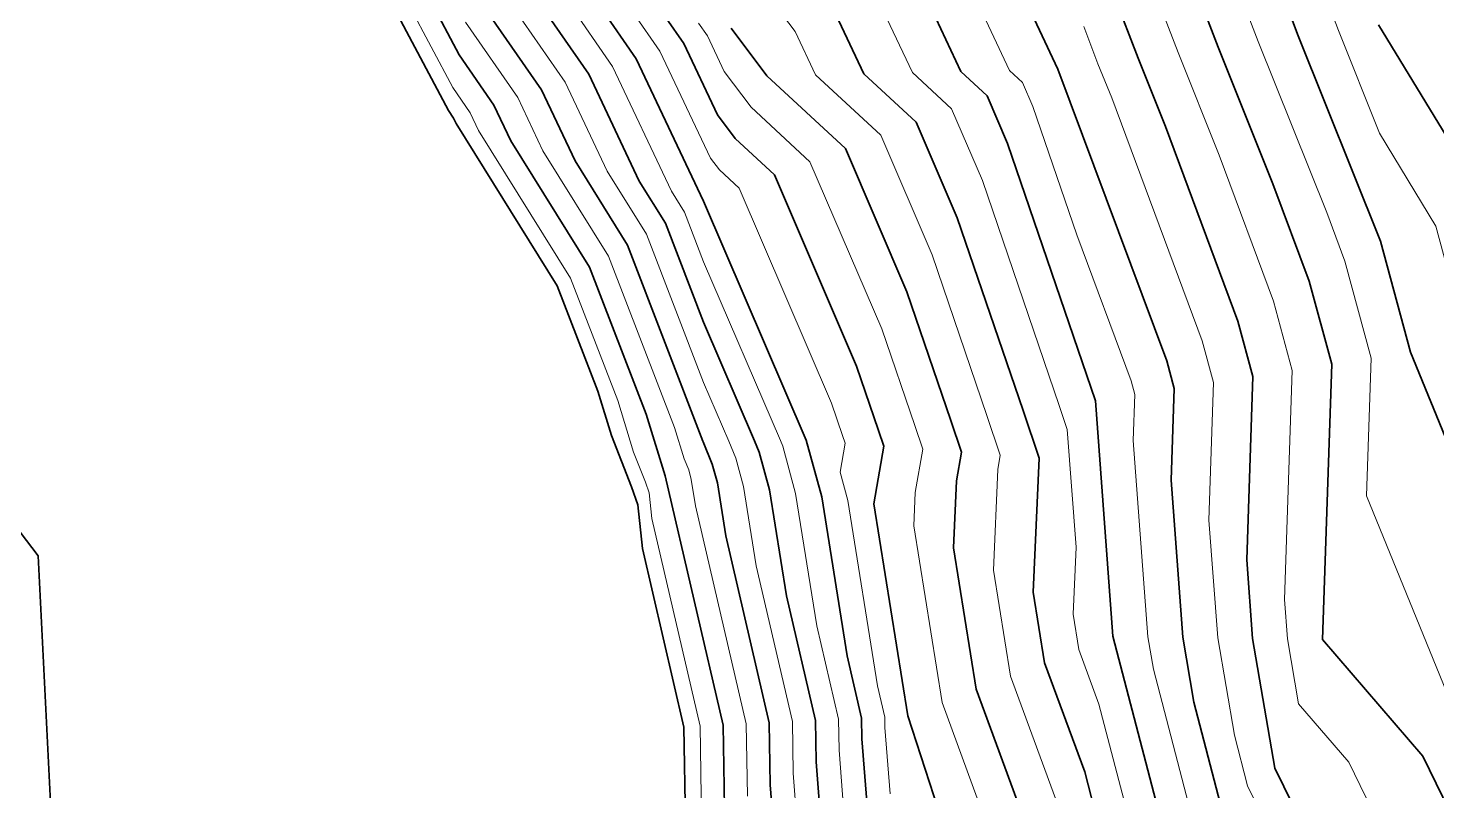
# Model space of a CAD drawing. Header units: millimetres. Extents: x -861324 to 439029, y -308065 to 694685.
# Drawn here: x -289359 to -220488, y -100285 to -63009 of the extents above; entities that cross this region are included whole.
import ezdxf

# ---------------------------------------------------------------- set-up
doc = ezdxf.new("R2010")
doc.units = ezdxf.units.MM
for name, color, linetype, lineweight in [('C-TOPO', 7, 'Continuous', 9), ('C-TOPO-MAJR', 7, 'Continuous', 35), ('C-TOPO-MINR', 7, 'Continuous', 9), ('S-BEAM', 12, 'Continuous', 9)]:
    doc.layers.add(name, color=color, linetype=linetype, lineweight=lineweight)

# ---------------------------------------------------------------- blocks, each defined once
blk = doc.blocks.new('Dầm C52 - Dầm C52-V165-BỐ TRÍ BÈ PIN HỒ BẢN MÒNG')
at = {"layer": 'S-BEAM', "color": 7}
for p, q in [((-52556, -20), (-52556, 20)), ((-52556, 20), (-52056, 20)), ((51944, 20), (52556, 20)), ((52556, 20), (52556, -20)), ((-52056, -20), (-52556, -20)), ((52556, -20), (51944, -20))]:
    blk.add_line(p, q, dxfattribs=at)
blk = doc.blocks.new('Dầm C52 - Dầm C52-V167-BỐ TRÍ BÈ PIN HỒ BẢN MÒNG')
at = {"layer": 'S-BEAM', "color": 7}
for p, q in [((-52556, -20), (-52556, 20)), ((-52556, 20), (-52056, 20)), ((51944, 20), (52556, 20)), ((52556, 20), (52556, -20)), ((-52100, -20), (-52556, -20)), ((52556, -20), (51944, -20))]:
    blk.add_line(p, q, dxfattribs=at)
blk = doc.blocks.new('Dầm C52 - Dầm C52-V168-BỐ TRÍ BÈ PIN HỒ BẢN MÒNG')
at = {"layer": 'S-BEAM', "color": 7}
for p, q in [((-52556, -20), (-52556, 20)), ((-52556, 20), (-52056, 20)), ((51944, 20), (52556, 20)), ((52556, 20), (52556, -20)), ((-52056, -20), (-52556, -20)), ((52556, -20), (51955, -20))]:
    blk.add_line(p, q, dxfattribs=at)
blk = doc.blocks.new('Dầm C52 - Dầm C52-V169-BỐ TRÍ BÈ PIN HỒ BẢN MÒNG')
at = {"layer": 'S-BEAM', "color": 7}
for p, q in [((-52556, -20), (-52556, 20)), ((-52556, 20), (-52056, 20)), ((51944, 20), (52556, 20)), ((52556, 20), (52556, -20)), ((-52056, -20), (-52556, -20)), ((52556, -20), (51944, -20))]:
    blk.add_line(p, q, dxfattribs=at)
blk = doc.blocks.new('Dầm C52 - Dầm C52-V170-BỐ TRÍ BÈ PIN HỒ BẢN MÒNG')
at = {"layer": 'S-BEAM', "color": 7}
for p, q in [((-52556, -20), (-52556, 20)), ((-52556, 20), (52556, 20)), ((52556, 20), (52556, -20)), ((52556, -20), (-52556, -20))]:
    blk.add_line(p, q, dxfattribs=at)
blk = doc.blocks.new('HOBANMONG_BEPIN 5_rvt-1-BỐ TRÍ BÈ PIN HỒ BẢN MÒNG')
at = {"layer": 'S-BEAM', "lineweight": 9, "rotation": 119.6620124026264}
for name, p in [('Dầm C52 - Dầm C52-V165-BỐ TRÍ BÈ PIN HỒ BẢN MÒNG', (-195655, -60607)), ('Dầm C52 - Dầm C52-V168-BỐ TRÍ BÈ PIN HỒ BẢN MÒNG', (-196628, -61161)), ('Dầm C52 - Dầm C52-V167-BỐ TRÍ BÈ PIN HỒ BẢN MÒNG', (-197836, -61849)), ('Dầm C52 - Dầm C52-V170-BỐ TRÍ BÈ PIN HỒ BẢN MÒNG', (-199292, -62678)), ('Dầm C52 - Dầm C52-V169-BỐ TRÍ BÈ PIN HỒ BẢN MÒNG', (-198545, -62253))]:
    blk.add_blockref(name, p, dxfattribs=at)

msp = doc.modelspace()

# ---------------------------------------------------------------- linework, layer by layer
at = {"layer": 'C-TOPO', "lineweight": 35}
for p, q in [((-315773, -53585), (-288876, -88796)), ((-268813, -67039), (-271423, -62131)), ((-268558, -67407), (-268813, -67039)), ((-268434, -67668), (-268558, -67407)), ((-263488, -75605), (-268434, -67668)), ((-261509, -80752), (-263488, -75605)), ((-260840, -82915), (-261509, -80752)), ((-259854, -85425), (-260840, -82915)), ((-259547, -86307), (-259854, -85425)), ((-259330, -88438), (-259547, -86307)), ((-288876, -88796), (-287023, -125711)), ((-257299, -97166), (-259330, -88438)), ((-257224, -102066), (-257299, -97166))]:
    msp.add_line(p, q, dxfattribs=at)
at = {"layer": 'C-TOPO-MAJR'}
for p, q in [((-244996, -52330), (-239012, -65017)), ((-247743, -56668), (-243754, -65126)), ((-233946, -56670), (-231179, -63930)), ((-228645, -59757), (-227262, -63386)), ((-267667, -61106), (-264268, -66016)), ((-250490, -61006), (-248495, -65235)), ((-236479, -60843), (-235096, -64473)), ((-269705, -61646), (-268286, -64313)), ((-264521, -61548), (-261949, -65264)), ((-261345, -62035), (-259630, -64513)), ((-258168, -62522), (-257311, -63761)), ((-254992, -63009), (-253237, -65345)), ((-223345, -62843), (-217815, -71931)), ((-257311, -63761), (-255664, -67240)), ((-231179, -63930), (-228500, -70623)), ((-227262, -63386), (-223243, -73427)), ((-268286, -64313), (-266587, -66768)), ((-259630, -64513), (-256337, -71472)), ((-235096, -64473), (-233756, -67820)), ((-261949, -65264), (-259479, -70484)), ((-253237, -65345), (-249407, -68890)), ((-248495, -65235), (-245942, -67599)), ((-243754, -65126), (-242477, -66308)), ((-239012, -65017), (-233695, -79270)), ((-264268, -66016), (-262621, -69496)), ((-266587, -66768), (-265763, -68508)), ((-242477, -66308), (-241474, -68644)), ((-255664, -67240), (-254787, -68408)), ((-245942, -67599), (-243935, -72271)), ((-233756, -67820), (-230211, -77322)), ((-265763, -68508), (-261909, -74693)), ((-254787, -68408), (-252872, -70181)), ((-241474, -68644), (-237179, -81217)), ((-262621, -69496), (-260052, -73619)), ((-249407, -68890), (-246396, -75898)), ((-252872, -70181), (-248858, -79525)), ((-259479, -70484), (-258194, -72545)), ((-228500, -70623), (-226727, -75374)), ((-256337, -71472), (-251319, -83152)), ((-243935, -72271), (-240714, -81701)), ((-258194, -72545), (-256337, -77376)), ((-260052, -73619), (-256370, -83195)), ((-223243, -73427), (-221779, -78847)), ((-261909, -74693), (-259148, -81874)), ((-226727, -75374), (-225629, -79439)), ((-246396, -75898), (-244249, -82185)), ((-256337, -77376), (-253843, -83181)), ((-230211, -77322), (-229479, -80032)), ((-221779, -78847), (-213943, -98016)), ((-248858, -79525), (-247784, -82668)), ((-233695, -79270), (-233329, -80625)), ((-225629, -79439), (-226079, -92884)), ((-229479, -80032), (-229779, -88995)), ((-237179, -81217), (-236322, -92730)), ((-233329, -80625), (-233479, -85106)), ((-259148, -81874), (-258215, -84892)), ((-240714, -81701), (-239932, -84018)), ((-244249, -82185), (-243727, -83729)), ((-256370, -83195), (-256359, -83230)), ((-256359, -83230), (-255916, -84312)), ((-253843, -83181), (-253618, -83732)), ((-251319, -83152), (-250563, -85917)), ((-247784, -82668), (-247523, -83441)), ((-253618, -83732), (-253114, -85575)), ((-247523, -83441), (-248013, -86258)), ((-243727, -83729), (-243972, -85138)), ((-239932, -84018), (-240219, -90573)), ((-255916, -84312), (-255664, -85234)), ((-258215, -84892), (-255380, -97070)), ((-255664, -85234), (-255249, -87824)), ((-243972, -85138), (-244116, -88416)), ((-233479, -85106), (-232908, -92781)), ((-253114, -85575), (-252283, -90757)), ((-250563, -85917), (-249318, -93689)), ((-248013, -86258), (-246352, -96622)), ((-255249, -87824), (-253123, -96958)), ((-244116, -88416), (-243009, -95324)), ((-229779, -88995), (-229493, -92833)), ((-252283, -90757), (-250866, -96846)), ((-240219, -90573), (-239665, -94027)), ((-236322, -92730), (-233747, -102587)), ((-232908, -92781), (-232366, -95956)), ((-229493, -92833), (-228410, -99182)), ((-226079, -92884), (-221176, -98599)), ((-249318, -93689), (-248609, -96734)), ((-239665, -94027), (-237703, -99361)), ((-243009, -95324), (-239084, -105991)), ((-232366, -95956), (-231078, -100884)), ((-255380, -97070), (-255319, -101112)), ((-253123, -96958), (-253077, -99989)), ((-250866, -96846), (-250835, -98867)), ((-248609, -96734), (-248594, -97744)), ((-246352, -96622), (-243581, -105117)), ((-248594, -97744), (-248078, -104242)), ((-250835, -98867), (-250423, -104065)), ((-221176, -98599), (-219872, -101257)), ((-237703, -99361), (-236415, -104289)), ((-228410, -99182), (-225801, -104497)), ((-253077, -99989), (-252768, -103888))]:
    msp.add_line(p, q, dxfattribs=at)
at = {"layer": 'C-TOPO-MINR'}
for p, q in [((-246369, -54499), (-241383, -65071)), ((-231296, -58213), (-229220, -63658)), ((-249116, -58837), (-246125, -65181)), ((-235213, -58757), (-233137, -64202)), ((-253326, -61229), (-251863, -63176)), ((-270716, -61931), (-268596, -65916)), ((-266110, -61305), (-263108, -65640)), ((-262933, -61792), (-260789, -64889)), ((-225995, -61300), (-225303, -63115)), ((-259757, -62279), (-258470, -64137)), ((-267977, -62709), (-265427, -66392)), ((-256580, -62766), (-256151, -63385)), ((-251863, -63176), (-250866, -65290)), ((-237746, -62930), (-237054, -64745)), ((-225303, -63115), (-223294, -68135)), ((-256151, -63385), (-255328, -65125)), ((-229220, -63658), (-225872, -72025)), ((-258470, -64137), (-256001, -69356)), ((-233137, -64202), (-231128, -69222)), ((-260789, -64889), (-257908, -70978)), ((-255328, -65125), (-254012, -66876)), ((-250866, -65290), (-247675, -68244)), ((-246125, -65181), (-244210, -66953)), ((-241383, -65071), (-240745, -65662)), ((-237054, -64745), (-236384, -66418)), ((-268596, -65916), (-267746, -67144)), ((-263108, -65640), (-261050, -69990)), ((-240745, -65662), (-240243, -66830)), ((-265427, -66392), (-264192, -69002)), ((-236384, -66418), (-231953, -78296)), ((-267746, -67144), (-267335, -68014)), ((-254012, -66876), (-251140, -69535)), ((-244210, -66953), (-242704, -70457)), ((-240243, -66830), (-238096, -73117)), ((-267335, -68014), (-262838, -75229)), ((-223294, -68135), (-220529, -72679)), ((-247675, -68244), (-245166, -74084)), ((-264192, -69002), (-260980, -74156)), ((-256001, -69356), (-255562, -69940)), ((-251140, -69535), (-247627, -77712)), ((-231128, -69222), (-228469, -76348)), ((-261050, -69990), (-259123, -73082)), ((-255562, -69940), (-254604, -70826)), ((-254604, -70826), (-250088, -81339)), ((-242704, -70457), (-238946, -81459)), ((-257908, -70978), (-257266, -72008)), ((-257266, -72008), (-256337, -74424)), ((-225872, -72025), (-224985, -74401)), ((-220529, -72679), (-219309, -77196)), ((-259123, -73082), (-256337, -80329)), ((-238096, -73117), (-235437, -80244)), ((-260980, -74156), (-257759, -82534)), ((-245166, -74084), (-242481, -81943)), ((-256337, -74424), (-252581, -83167)), ((-224985, -74401), (-223704, -79143)), ((-262838, -75229), (-260537, -81214)), ((-228469, -76348), (-227554, -79736)), ((-247627, -77712), (-246016, -82427)), ((-231953, -78296), (-231404, -80328)), ((-223704, -79143), (-223929, -85865)), ((-227554, -79736), (-227929, -90940)), ((-256337, -80329), (-255105, -83196)), ((-235437, -80244), (-235254, -80921)), ((-231404, -80328), (-231629, -87051)), ((-260537, -81214), (-259759, -83729)), ((-235254, -80921), (-235329, -83162)), ((-250088, -81339), (-249551, -82910)), ((-242481, -81943), (-241829, -83873)), ((-238946, -81459), (-238555, -82617)), ((-257759, -82534), (-257287, -84061)), ((-246016, -82427), (-245625, -83585)), ((-238555, -82617), (-238127, -88374)), ((-255105, -83196), (-254767, -84022)), ((-252581, -83167), (-252468, -83442)), ((-249421, -83296), (-249666, -84705)), ((-249551, -82910), (-249421, -83296)), ((-235329, -83162), (-234615, -92756)), ((-259759, -83729), (-259179, -85206)), ((-254767, -84022), (-254389, -85404)), ((-252468, -83442), (-251838, -85746)), ((-245625, -83585), (-245992, -85698)), ((-241829, -83873), (-241952, -84578)), ((-257287, -84061), (-257066, -84602)), ((-257066, -84602), (-256940, -85063)), ((-249666, -84705), (-249288, -86088)), ((-241952, -84578), (-242167, -89494)), ((-259179, -85206), (-258999, -85724)), ((-256940, -85063), (-256732, -86358)), ((-258999, -85724), (-258871, -86978)), ((-254389, -85404), (-253766, -89291)), ((-251838, -85746), (-250801, -92223)), ((-249288, -86088), (-247835, -95155)), ((-245992, -85698), (-246064, -87337)), ((-223929, -85865), (-220011, -95450)), ((-256732, -86358), (-254252, -97014)), ((-258871, -86978), (-256509, -97126)), ((-246064, -87337), (-244680, -95973)), ((-231629, -87051), (-231200, -92807)), ((-238127, -88374), (-238270, -91651)), ((-253766, -89291), (-251995, -96902)), ((-242167, -89494), (-241337, -94676)), ((-227929, -90940), (-227786, -92858)), ((-250801, -92223), (-249737, -96790)), ((-238270, -91651), (-237994, -93379)), ((-234615, -92756), (-234344, -94343)), ((-231200, -92807), (-230388, -97569)), ((-227786, -92858), (-227244, -96033)), ((-237994, -93379), (-237012, -96045)), ((-234344, -94343), (-232413, -101735)), ((-241337, -94676), (-238393, -102676)), ((-247835, -95155), (-247480, -96678)), ((-244680, -95973), (-242718, -101307)), ((-237012, -96045), (-235081, -103438)), ((-227244, -96033), (-224793, -98890)), ((-254252, -97014), (-254198, -100551)), ((-251995, -96902), (-251956, -99428)), ((-249737, -96790), (-249714, -98305)), ((-247480, -96678), (-247473, -97183)), ((-256509, -97126), (-256440, -101673)), ((-247473, -97183), (-247215, -100432)), ((-230388, -97569), (-229744, -100033)), ((-249714, -98305), (-249250, -104153)), ((-224793, -98890), (-222837, -102877)), ((-251956, -99428), (-251595, -103976)), ((-229744, -100033), (-227462, -104684))]:
    msp.add_line(p, q, dxfattribs=at)

# ---------------------------------------------------------------- block references
at = {"lineweight": 5}
msp.add_blockref('HOBANMONG_BEPIN 5_rvt-1-BỐ TRÍ BÈ PIN HỒ BẢN MÒNG', (0, 0), dxfattribs=at)

doc.saveas('drawing.dxf')
